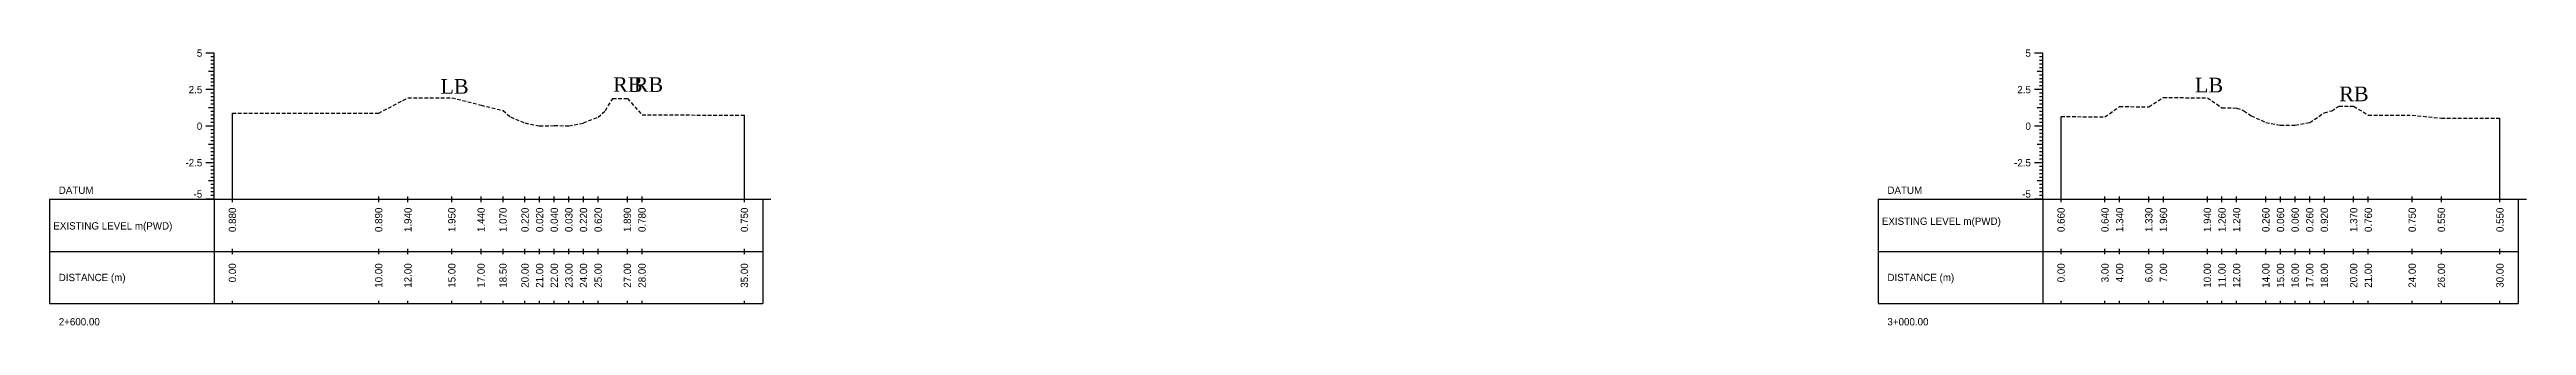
# Model space of a CAD drawing. Header units: inches. Extents: x 3247 to 4722, y -1199 to -293.
# Drawn here: x 4547.9 to 4717.2, y -983.4 to -964.5 of the extents above; entities that cross this region are included whole.
import ezdxf
from ezdxf.enums import TextEntityAlignment as Align

# ---------------------------------------------------------------- set-up
doc = ezdxf.new("R2010")
doc.units = ezdxf.units.IN
doc.header["$MEASUREMENT"] = 0
doc.linetypes.add('HIDDEN', pattern=[0.375, 0.25, -0.125])
doc.layers.add('CS_Drawing', color=7, linetype='Continuous')
doc.layers.add('GL', color=3, linetype='HIDDEN')
doc.styles.add('romans', font='romans.shx')

msp = doc.modelspace()

# ---------------------------------------------------------------- linework, layer by layer
at = {"layer": 'CS_Drawing'}
for p, q in [((4559.15, -964.72), (4558.59, -964.72)), ((4559.15, -964.72), (4558.76, -964.72)), ((4559.15, -964.72), (4558.93, -964.72)), ((4559.15, -964.97), (4558.93, -964.97)), ((4559.15, -974.72), (4559.15, -964.72)), ((4684.15, -964.72), (4683.59, -964.72)), ((4684.15, -964.72), (4683.76, -964.72)), ((4684.15, -964.72), (4683.93, -964.72)), ((4684.15, -964.97), (4683.93, -964.97)), ((4684.15, -974.72), (4684.15, -964.72)), ((4559.15, -965.97), (4558.76, -965.97)), ((4559.15, -965.22), (4558.93, -965.22)), ((4559.15, -965.47), (4558.93, -965.47)), ((4559.15, -965.72), (4558.93, -965.72)), ((4559.15, -965.97), (4558.93, -965.97)), ((4559.15, -966.22), (4558.93, -966.22)), ((4559.15, -966.47), (4558.93, -966.47)), ((4559.15, -966.72), (4558.93, -966.72)), ((4684.15, -965.97), (4683.76, -965.97)), ((4684.15, -965.22), (4683.93, -965.22)), ((4684.15, -965.47), (4683.93, -965.47)), ((4684.15, -965.72), (4683.93, -965.72)), ((4684.15, -965.97), (4683.93, -965.97)), ((4684.15, -966.22), (4683.93, -966.22)), ((4684.15, -966.47), (4683.93, -966.47)), ((4684.15, -966.72), (4683.93, -966.72)), ((4559.15, -967.22), (4558.59, -967.22)), ((4559.15, -967.22), (4558.76, -967.22)), ((4559.15, -966.97), (4558.93, -966.97)), ((4559.15, -967.22), (4558.93, -967.22)), ((4559.15, -967.47), (4558.93, -967.47)), ((4559.15, -967.72), (4558.93, -967.72)), ((4559.15, -967.97), (4558.93, -967.97)), ((4559.15, -968.22), (4558.93, -968.22)), ((4684.15, -967.22), (4683.59, -967.22)), ((4684.15, -967.22), (4683.76, -967.22)), ((4684.15, -966.97), (4683.93, -966.97)), ((4684.15, -967.22), (4683.93, -967.22)), ((4684.15, -967.47), (4683.93, -967.47)), ((4684.15, -967.72), (4683.93, -967.72)), ((4684.15, -967.97), (4683.93, -967.97)), ((4684.15, -968.22), (4683.93, -968.22)), ((4559.15, -969.72), (4558.59, -969.72)), ((4559.15, -968.47), (4558.76, -968.47)), ((4559.15, -969.72), (4558.76, -969.72)), ((4559.15, -968.47), (4558.93, -968.47)), ((4559.15, -968.72), (4558.93, -968.72)), ((4559.15, -968.97), (4558.93, -968.97)), ((4559.15, -969.22), (4558.93, -969.22)), ((4559.15, -969.47), (4558.93, -969.47)), ((4559.15, -969.72), (4558.93, -969.72)), ((4559.15, -969.97), (4558.93, -969.97)), ((4560.4, -974.72), (4560.4, -968.84)), ((4595.4, -974.72), (4595.4, -968.97)), ((4684.15, -969.72), (4683.59, -969.72)), ((4684.15, -968.47), (4683.76, -968.47)), ((4684.15, -969.72), (4683.76, -969.72)), ((4684.15, -968.47), (4683.93, -968.47)), ((4684.15, -968.72), (4683.93, -968.72)), ((4684.15, -968.97), (4683.93, -968.97)), ((4684.15, -969.22), (4683.93, -969.22)), ((4684.15, -969.47), (4683.93, -969.47)), ((4684.15, -969.72), (4683.93, -969.72)), ((4684.15, -969.97), (4683.93, -969.97)), ((4685.4, -974.72), (4685.4, -969.06)), ((4715.4, -974.72), (4715.4, -969.17)), ((4559.15, -970.97), (4558.76, -970.97)), ((4559.15, -970.22), (4558.93, -970.22)), ((4559.15, -970.47), (4558.93, -970.47)), ((4559.15, -970.72), (4558.93, -970.72)), ((4559.15, -970.97), (4558.93, -970.97)), ((4559.15, -971.22), (4558.93, -971.22)), ((4559.15, -971.47), (4558.93, -971.47)), ((4559.15, -971.72), (4558.93, -971.72)), ((4684.15, -970.97), (4683.76, -970.97)), ((4684.15, -970.22), (4683.93, -970.22)), ((4684.15, -970.47), (4683.93, -970.47)), ((4684.15, -970.72), (4683.93, -970.72)), ((4684.15, -970.97), (4683.93, -970.97)), ((4684.15, -971.22), (4683.93, -971.22)), ((4684.15, -971.47), (4683.93, -971.47)), ((4684.15, -971.72), (4683.93, -971.72)), ((4559.15, -972.22), (4558.59, -972.22)), ((4559.15, -972.22), (4558.76, -972.22)), ((4559.15, -973.47), (4558.76, -973.47)), ((4559.15, -971.97), (4558.93, -971.97)), ((4559.15, -972.22), (4558.93, -972.22)), ((4559.15, -972.47), (4558.93, -972.47)), ((4559.15, -972.72), (4558.93, -972.72)), ((4559.15, -972.97), (4558.93, -972.97)), ((4559.15, -973.22), (4558.93, -973.22)), ((4559.15, -973.47), (4558.93, -973.47)), ((4684.15, -972.22), (4683.59, -972.22)), ((4684.15, -972.22), (4683.76, -972.22)), ((4684.15, -973.47), (4683.76, -973.47)), ((4684.15, -971.97), (4683.93, -971.97)), ((4684.15, -972.22), (4683.93, -972.22)), ((4684.15, -972.47), (4683.93, -972.47)), ((4684.15, -972.72), (4683.93, -972.72)), ((4684.15, -972.97), (4683.93, -972.97)), ((4684.15, -973.22), (4683.93, -973.22)), ((4684.15, -973.47), (4683.93, -973.47)), ((4547.9, -974.72), (4559.15, -974.72)), ((4547.9, -974.72), (4547.9, -981.85)), ((4559.15, -974.72), (4558.59, -974.72)), ((4559.15, -974.72), (4558.76, -974.72)), ((4559.15, -973.72), (4558.93, -973.72)), ((4559.15, -973.97), (4558.93, -973.97)), ((4559.15, -974.22), (4558.93, -974.22)), ((4559.15, -974.47), (4558.93, -974.47)), ((4559.15, -974.72), (4558.93, -974.72)), ((4559.15, -974.72), (4596.65, -974.72)), ((4559.15, -974.72), (4559.15, -981.85)), ((4560.4, -974.91), (4560.4, -974.54)), ((4570.4, -974.91), (4570.4, -974.54)), ((4572.4, -974.91), (4572.4, -974.54)), ((4575.4, -974.91), (4575.4, -974.54)), ((4577.4, -974.91), (4577.4, -974.54)), ((4578.9, -974.91), (4578.9, -974.54)), ((4580.4, -974.91), (4580.4, -974.54)), ((4581.4, -974.91), (4581.4, -974.54)), ((4582.4, -974.91), (4582.4, -974.54)), ((4583.4, -974.91), (4583.4, -974.54)), ((4584.4, -974.91), (4584.4, -974.54)), ((4585.4, -974.91), (4585.4, -974.54)), ((4587.4, -974.91), (4587.4, -974.54)), ((4588.4, -974.91), (4588.4, -974.54)), ((4595.4, -974.91), (4595.4, -974.54)), ((4596.65, -974.72), (4597.21, -974.72)), ((4596.65, -974.72), (4597.04, -974.72)), ((4596.65, -974.72), (4596.88, -974.72)), ((4596.65, -974.72), (4596.65, -981.85)), ((4672.9, -974.72), (4684.15, -974.72)), ((4672.9, -974.72), (4672.9, -981.85)), ((4684.15, -974.72), (4683.59, -974.72)), ((4684.15, -974.72), (4683.76, -974.72)), ((4684.15, -973.72), (4683.93, -973.72)), ((4684.15, -973.97), (4683.93, -973.97)), ((4684.15, -974.22), (4683.93, -974.22)), ((4684.15, -974.47), (4683.93, -974.47)), ((4684.15, -974.72), (4683.93, -974.72)), ((4684.15, -974.72), (4716.65, -974.72)), ((4684.15, -974.72), (4684.15, -981.85)), ((4685.4, -974.91), (4685.4, -974.54)), ((4688.4, -974.91), (4688.4, -974.54)), ((4689.4, -974.91), (4689.4, -974.54)), ((4691.4, -974.91), (4691.4, -974.54)), ((4692.4, -974.91), (4692.4, -974.54)), ((4695.4, -974.91), (4695.4, -974.54)), ((4696.4, -974.91), (4696.4, -974.54)), ((4697.4, -974.91), (4697.4, -974.54)), ((4699.4, -974.91), (4699.4, -974.54)), ((4700.4, -974.91), (4700.4, -974.54)), ((4701.4, -974.91), (4701.4, -974.54)), ((4702.4, -974.91), (4702.4, -974.54)), ((4703.4, -974.91), (4703.4, -974.54)), ((4705.4, -974.91), (4705.4, -974.54)), ((4706.4, -974.91), (4706.4, -974.54)), ((4709.4, -974.91), (4709.4, -974.54)), ((4711.4, -974.91), (4711.4, -974.54)), ((4715.4, -974.91), (4715.4, -974.54)), ((4716.65, -974.72), (4717.21, -974.72)), ((4716.65, -974.72), (4717.04, -974.72)), ((4716.65, -974.72), (4716.88, -974.72)), ((4716.65, -974.72), (4716.65, -981.85)), ((4547.9, -978.29), (4559.15, -978.29)), ((4559.15, -978.29), (4596.65, -978.29)), ((4559.15, -978.29), (4596.65, -978.29)), ((4560.4, -978.47), (4560.4, -978.1)), ((4570.4, -978.47), (4570.4, -978.1)), ((4572.4, -978.47), (4572.4, -978.1)), ((4575.4, -978.47), (4575.4, -978.1)), ((4577.4, -978.47), (4577.4, -978.1)), ((4578.9, -978.47), (4578.9, -978.1)), ((4580.4, -978.47), (4580.4, -978.1)), ((4581.4, -978.47), (4581.4, -978.1)), ((4582.4, -978.47), (4582.4, -978.1)), ((4583.4, -978.47), (4583.4, -978.1)), ((4584.4, -978.47), (4584.4, -978.1)), ((4585.4, -978.47), (4585.4, -978.1)), ((4587.4, -978.47), (4587.4, -978.1)), ((4588.4, -978.47), (4588.4, -978.1)), ((4595.4, -978.47), (4595.4, -978.1)), ((4672.9, -978.29), (4684.15, -978.29)), ((4684.15, -978.29), (4716.65, -978.29)), ((4684.15, -978.29), (4716.65, -978.29)), ((4685.4, -978.47), (4685.4, -978.1)), ((4688.4, -978.47), (4688.4, -978.1)), ((4689.4, -978.47), (4689.4, -978.1)), ((4691.4, -978.47), (4691.4, -978.1)), ((4692.4, -978.47), (4692.4, -978.1)), ((4695.4, -978.47), (4695.4, -978.1)), ((4696.4, -978.47), (4696.4, -978.1)), ((4697.4, -978.47), (4697.4, -978.1)), ((4699.4, -978.47), (4699.4, -978.1)), ((4700.4, -978.47), (4700.4, -978.1)), ((4701.4, -978.47), (4701.4, -978.1)), ((4702.4, -978.47), (4702.4, -978.1)), ((4703.4, -978.47), (4703.4, -978.1)), ((4705.4, -978.47), (4705.4, -978.1)), ((4706.4, -978.47), (4706.4, -978.1)), ((4709.4, -978.47), (4709.4, -978.1)), ((4711.4, -978.47), (4711.4, -978.1)), ((4715.4, -978.47), (4715.4, -978.1)), ((4547.9, -981.85), (4559.15, -981.85)), ((4559.15, -981.85), (4596.65, -981.85)), ((4560.4, -981.85), (4560.4, -981.66)), ((4570.4, -981.85), (4570.4, -981.66)), ((4572.4, -981.85), (4572.4, -981.66)), ((4575.4, -981.85), (4575.4, -981.66)), ((4577.4, -981.85), (4577.4, -981.66)), ((4578.9, -981.85), (4578.9, -981.66)), ((4580.4, -981.85), (4580.4, -981.66)), ((4581.4, -981.85), (4581.4, -981.66)), ((4582.4, -981.85), (4582.4, -981.66)), ((4583.4, -981.85), (4583.4, -981.66)), ((4584.4, -981.85), (4584.4, -981.66)), ((4585.4, -981.85), (4585.4, -981.66)), ((4587.4, -981.85), (4587.4, -981.66)), ((4588.4, -981.85), (4588.4, -981.66)), ((4595.4, -981.85), (4595.4, -981.66)), ((4672.9, -981.85), (4684.15, -981.85)), ((4684.15, -981.85), (4716.65, -981.85)), ((4685.4, -981.85), (4685.4, -981.66)), ((4688.4, -981.85), (4688.4, -981.66)), ((4689.4, -981.85), (4689.4, -981.66)), ((4691.4, -981.85), (4691.4, -981.66)), ((4692.4, -981.85), (4692.4, -981.66)), ((4695.4, -981.85), (4695.4, -981.66)), ((4696.4, -981.85), (4696.4, -981.66)), ((4697.4, -981.85), (4697.4, -981.66)), ((4699.4, -981.85), (4699.4, -981.66)), ((4700.4, -981.85), (4700.4, -981.66)), ((4701.4, -981.85), (4701.4, -981.66)), ((4702.4, -981.85), (4702.4, -981.66)), ((4703.4, -981.85), (4703.4, -981.66)), ((4705.4, -981.85), (4705.4, -981.66)), ((4706.4, -981.85), (4706.4, -981.66)), ((4709.4, -981.85), (4709.4, -981.66)), ((4711.4, -981.85), (4711.4, -981.66)), ((4715.4, -981.85), (4715.4, -981.66))]:
    msp.add_line(p, q, dxfattribs=at)
at = {"layer": 'GL'}
for points in [[(4560.4, -968.84), (4570.4, -968.83), (4572.4, -967.78), (4575.4, -967.77), (4577.4, -968.28), (4578.9, -968.65), (4579.4, -969.09), (4580.4, -969.5), (4581.4, -969.7), (4582.4, -969.68), (4583.4, -969.69), (4584.4, -969.5), (4585.4, -969.1), (4585.9, -968.65), (4586.4, -967.82), (4587.4, -967.83), (4588.4, -968.94), (4595.4, -968.97)], [(4685.4, -969.06), (4688.4, -969.08), (4689.4, -968.38), (4691.4, -968.39), (4692.4, -967.76), (4695.4, -967.78), (4696.4, -968.46), (4697.4, -968.48), (4697.9, -968.66), (4698.4, -969.01), (4699.4, -969.46), (4700.4, -969.66), (4701.4, -969.66), (4702.4, -969.46), (4703.4, -968.8), (4703.9, -968.66), (4704.4, -968.34), (4705.4, -968.35), (4706.4, -968.96), (4709.4, -968.97), (4711.4, -969.17), (4715.4, -969.17), (4715.4, -969.17)]]:
    msp.add_lwpolyline(points, dxfattribs=at)

# ---------------------------------------------------------------- texts
at = {"char_height": 1, "width": 685.1065, "attachment_point": 1, "style": 'romans'}
for s, insert in [('{\\fTimes New Roman|b0|i0|c0|p18;LB}', (4574.62, -966.5)), ('{\\fTimes New Roman|b0|i0|c0|p18;RB}', (4586.42, -966.37)), ('{\\fTimes New Roman|b0|i0|c0|p18;RB}', (4587.83, -966.37)), ('{\\fTimes New Roman|b0|i0|c0|p18;LB}', (4694.55, -966.41)), ('{\\fTimes New Roman|b0|i0|c0|p18;RB}', (4704.41, -967.01))]:
    msp.add_mtext(s, dxfattribs=dict(at, insert=insert))
at = {"layer": 'CS_Drawing'}
for s, p in [('5', (4558.34, -964.72)), ('5', (4683.34, -964.72)), ('2.5', (4558.34, -967.22)), ('2.5', (4683.34, -967.22)), ('0', (4558.34, -969.72)), ('0', (4683.34, -969.72)), ('-2.5', (4558.34, -972.22)), ('-2.5', (4683.34, -972.22))]:
    msp.add_text(s, height=0.5, dxfattribs=at).set_placement(p, align=Align.MIDDLE_RIGHT)
for s, p in [('DATUM', (4548.53, -974.1)), ('DATUM', (4673.53, -974.1)), ('EXISTING LEVEL m(PWD)', (4548.16, -976.54)), ('EXISTING LEVEL m(PWD)', (4673.15, -976.22)), ('DISTANCE (m)', (4548.53, -980.07)), ('DISTANCE (m)', (4673.53, -980.07)), ('2+600.00', (4548.53, -983.1)), ('3+000.00', (4673.53, -983.1))]:
    msp.add_text(s, height=0.5, dxfattribs=at).set_placement(p, align=Align.MIDDLE_LEFT)
for p in [(4558.34, -974.61), (4683.34, -974.61)]:
    msp.add_text('-5', height=0.5, dxfattribs=at).set_placement(p, align=Align.RIGHT)
for s, p in [('0.880', (4560.4, -975.29)), ('0.890', (4570.4, -975.29)), ('1.940', (4572.4, -975.29)), ('1.950', (4575.4, -975.29)), ('1.440', (4577.4, -975.29)), ('1.070', (4578.9, -975.29)), ('0.220', (4580.4, -975.29)), ('0.020', (4581.4, -975.29)), ('0.040', (4582.4, -975.29)), ('0.030', (4583.4, -975.29)), ('0.220', (4584.4, -975.29)), ('0.620', (4585.4, -975.29)), ('1.890', (4587.4, -975.29)), ('0.780', (4588.4, -975.29)), ('0.750', (4595.4, -975.29)), ('0.660', (4685.4, -975.29)), ('0.640', (4688.4, -975.29)), ('1.340', (4689.4, -975.29)), ('1.330', (4691.4, -975.29)), ('1.960', (4692.4, -975.29)), ('1.940', (4695.4, -975.29)), ('1.260', (4696.4, -975.29)), ('1.240', (4697.4, -975.29)), ('0.260', (4699.4, -975.29)), ('0.060', (4700.4, -975.29)), ('0.060', (4701.4, -975.29)), ('0.260', (4702.4, -975.29)), ('0.920', (4703.4, -975.29)), ('1.370', (4705.4, -975.29)), ('0.760', (4706.4, -975.29)), ('0.750', (4709.4, -975.29)), ('0.550', (4711.4, -975.29)), ('0.550', (4715.4, -975.29)), ('0.00', (4560.4, -979.1)), ('10.00', (4570.4, -979.1)), ('12.00', (4572.4, -979.1)), ('15.00', (4575.4, -979.1)), ('17.00', (4577.4, -979.1)), ('18.50', (4578.9, -979.1)), ('20.00', (4580.4, -979.1)), ('21.00', (4581.4, -979.1)), ('22.00', (4582.4, -979.1)), ('23.00', (4583.4, -979.1)), ('24.00', (4584.4, -979.1)), ('25.00', (4585.4, -979.1)), ('27.00', (4587.4, -979.1)), ('28.00', (4588.4, -979.1)), ('35.00', (4595.4, -979.1)), ('0.00', (4685.4, -979.1)), ('3.00', (4688.4, -979.1)), ('4.00', (4689.4, -979.1)), ('6.00', (4691.4, -979.1)), ('7.00', (4692.4, -979.1)), ('10.00', (4695.4, -979.1)), ('11.00', (4696.4, -979.1)), ('12.00', (4697.4, -979.1)), ('14.00', (4699.4, -979.1)), ('15.00', (4700.4, -979.1)), ('16.00', (4701.4, -979.1)), ('17.00', (4702.4, -979.1)), ('18.00', (4703.4, -979.1)), ('20.00', (4705.4, -979.1)), ('21.00', (4706.4, -979.1)), ('24.00', (4709.4, -979.1)), ('26.00', (4711.4, -979.1)), ('30.00', (4715.4, -979.1))]:
    msp.add_text(s, height=0.5, rotation=90, dxfattribs=at).set_placement(p, align=Align.MIDDLE_RIGHT)

doc.saveas('drawing.dxf')
